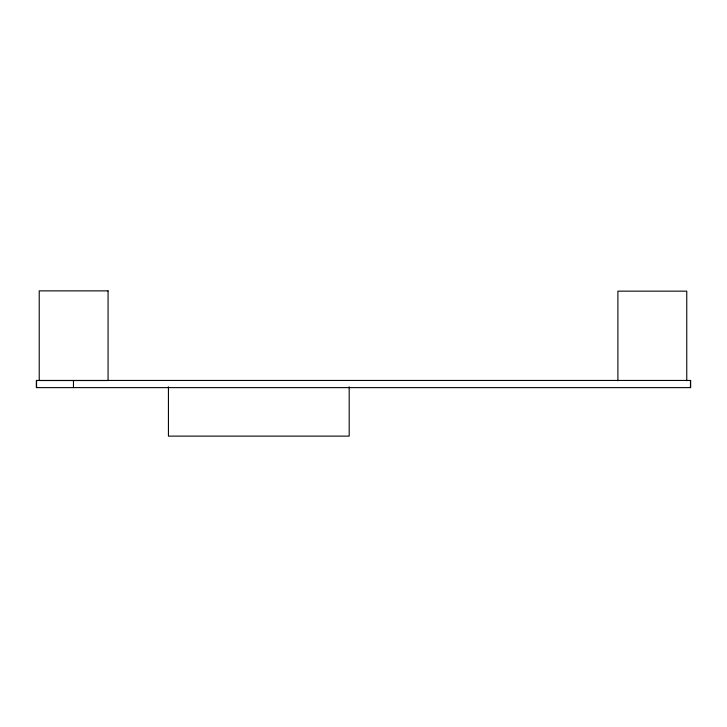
<?xml version="1.0" encoding="UTF-8"?>
<svg xmlns="http://www.w3.org/2000/svg" width="727" height="727" viewBox="0 0 727 727"><rect width="100%" height="100%" fill="white"/><g stroke="black" fill="none" stroke-linecap="round" stroke-linejoin="round"><path stroke-width="1.09" d="M690.459 380.448L690.459 387.618M686.761 380.803L686.761 291.145L617.895 291.145L617.895 380.803M349.187 386.809L349.187 436.127L168.428 436.127L168.428 386.809M73.472 380.448L73.472 387.618M36.577 380.448L36.577 387.618M108.078 290.873L39.222 290.873L39.222 380.539L108.078 380.539L108.078 290.873M690.65 380.448L36.35 380.448L36.35 387.618L690.65 387.618L690.65 380.448"/></g></svg>
